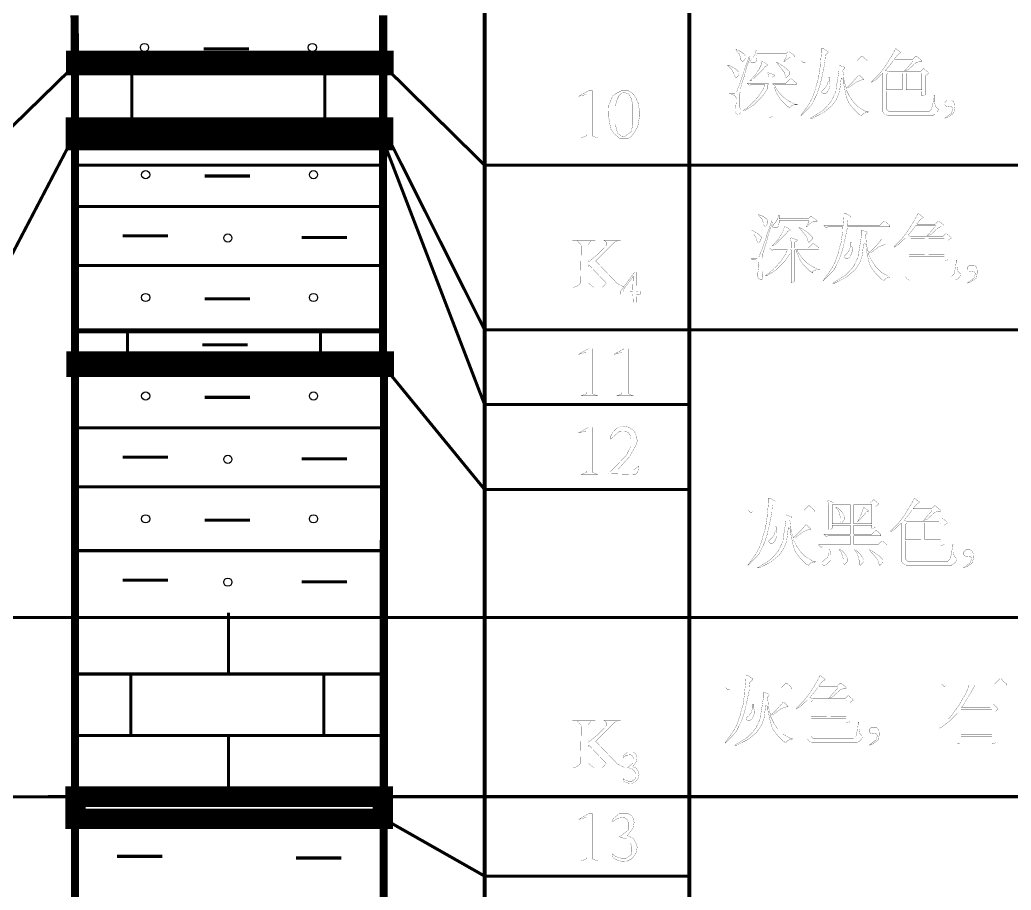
# Model space of a CAD drawing. Extents: x 94 to 452, y -72 to 1042.
# Drawn here: x 188.53 to 236.94, y 184.05 to 226.56 of the extents above; entities that cross this region are included whole.
import ezdxf

# ---------------------------------------------------------------- set-up
doc = ezdxf.new("R2010")
doc.units = 0
doc.header["$MEASUREMENT"] = 0
doc.layers.get('0').update_dxf_attribs({"color": 6})
doc.layers.add('TREE_LAYER', color=7, linetype='Continuous')

# ---------------------------------------------------------------- blocks, each defined once
blk = doc.blocks.new('SUB_BLK_141')
at = {"color": 0}
blk.add_circle((0, 0), 0.5, dxfattribs=at)

msp = doc.modelspace()

# ---------------------------------------------------------------- linework, layer by layer
at = {"layer": 'TREE_LAYER'}
for points, const_width, elevation in [([(211.22612, 228.587353), (211.22612, 219.464371)], 0.2, 9.122982), ([(221.22612, 228.587353), (221.22612, 219.464371)], 0.2, 9.122982), ([(191.206259, 226.78286), (191.22612, 224.561978)], 0.4, 2.22097), ([(206.269294, 226.782882), (206.270092, 224.561978)], 0.4, 2.220904), ([(197.502989, 225.14914), (199.718949, 225.14914)], 0.15, 2.215959), ([(223.491118, 225.117325), (223.491118, 225.117325), (223.559745, 225.007521), (223.669549, 224.883992), (223.738176, 224.67811), (223.738176, 224.609482), (223.820529, 224.527129), (223.84798, 224.527129), (223.957784, 224.67811), (223.957784, 224.787914), (223.957784, 224.801639), (223.875431, 224.911443), (223.669549, 225.048698), (223.614647, 225.062423), (223.491118, 225.117325), (223.491118, 225.117325)], 0.01, 65), ([(224.506804, 225.076149), (224.479353, 225.076149), (224.438176, 224.883992), (224.328372, 224.719286), (224.24602, 224.636933), (224.177392, 224.499678), (224.191118, 224.485953), (224.24602, 224.458502), (224.397, 224.458502), (224.479353, 224.527129), (224.506804, 224.705561), (224.506804, 224.733012), (224.506804, 224.815365), (224.520529, 224.82909), (225.934255, 224.82909), (225.975431, 224.787914), (225.824451, 224.499678), (225.865627, 224.499678), (225.94798, 224.609482), (226.153863, 224.746737), (226.373471, 224.746737), (226.373471, 224.787914), (226.291118, 224.870267), (226.085235, 225.007521), (226.044059, 225.007521), (225.934255, 224.897718), (224.520529, 224.897718), (224.506804, 224.897718), (224.506804, 225.076149), (224.506804, 225.076149)], 0.01, 65), ([(227.759745, 225.158502), (227.677392, 225.158502), (227.677392, 225.021247), (227.636216, 224.568306), (226.689157, 224.568306), (226.798961, 224.458502), (226.840137, 224.458502), (226.881314, 224.499678), (227.62249, 224.499678), (227.62249, 224.485953), (227.608765, 224.348698), (227.608765, 224.266345), (227.540137, 223.799678), (227.540137, 223.758502), (227.389157, 223.250659), (227.389157, 223.209482), (227.238176, 222.770267), (227.059745, 222.440855), (226.908765, 222.221247), (226.689157, 221.933012), (226.661706, 221.864384), (227.073471, 222.276149), (227.210725, 222.440855), (227.457784, 222.948698), (227.608765, 223.387914), (227.649941, 223.58007), (227.718569, 223.85458), (227.718569, 223.882031), (227.828372, 224.4036), (227.842098, 224.499678), (229.914647, 224.499678), (229.914647, 224.568306), (229.667588, 224.787914), (229.626412, 224.787914), (229.406804, 224.568306), (227.842098, 224.568306), (227.842098, 224.595757), (227.869549, 224.82909), (228.006804, 224.966345), (228.006804, 225.007521), (227.759745, 225.158502), (227.759745, 225.158502)], 0.01, 65), ([(231.300922, 225.158502), (231.287196, 225.144776), (231.273471, 225.117325), (231.108765, 224.815365), (230.779353, 224.28007), (230.491118, 223.909482), (230.120529, 223.538894), (230.120529, 223.511443), (230.340137, 223.648698), (230.532294, 223.840855), (230.655823, 223.936933), (230.669549, 223.936933), (230.669549, 223.936933), (230.669549, 222.083992), (230.669549, 222.070267), (230.751902, 221.960463), (230.889157, 221.891835), (233.126412, 221.891835), (233.126412, 221.905561), (233.22249, 221.960463), (233.318569, 222.056541), (233.373471, 222.15262), (233.373471, 222.221247), (233.34602, 222.221247), (233.236216, 222.331051), (233.195039, 222.550659), (233.195039, 222.88007), (233.153863, 222.88007), (233.153863, 222.770267), (233.126412, 222.57811), (233.126412, 222.550659), (233.044059, 222.193796), (232.934255, 222.083992), (230.957784, 222.083992), (230.84798, 222.193796), (230.84798, 223.058502), (230.861706, 223.072227), (232.563667, 223.072227), (232.577392, 223.058502), (232.577392, 222.85262), (232.618569, 222.85262), (232.714647, 222.88007), (232.755823, 222.921247), (232.755823, 223.840855), (232.893078, 223.936933), (232.906804, 223.950659), (232.906804, 223.97811), (232.687196, 224.170267), (232.64602, 224.170267), (232.495039, 224.019286), (230.957784, 224.019286), (230.806804, 224.087914), (230.793078, 224.087914), (231.040137, 224.376149), (231.177392, 224.568306), (232.124451, 224.568306), (232.138176, 224.527129), (231.726412, 224.060463), (231.918569, 224.12909), (232.275431, 224.458502), (232.453863, 224.527129), (232.577392, 224.527129), (232.577392, 224.568306), (232.316608, 224.787914), (232.275431, 224.787914), (232.138176, 224.636933), (231.24602, 224.636933), (231.232294, 224.650659), (231.397, 224.856541), (231.54798, 224.966345), (231.300922, 225.158502), (231.300922, 225.158502)], 0.01, 65), ([(191.289323, 224.349654), (206.289323, 224.349654), (206.289323, 224.349654), (206.289323, 224.561978), (206.289323, 224.561978), (191.289323, 224.561978), (191.289323, 224.561978), (191.289323, 224.349654)], 1, 3.184865), ([(191.289323, 224.349654), (206.289323, 224.349654), (206.289323, 224.349654), (206.289323, 224.561978), (206.289323, 224.561978), (191.289323, 224.561978), (191.289323, 224.561978), (191.289323, 224.349654)], 1, 3.184865), ([(191.22612, 224.561978), (191.22612, 224.349654)], 0.4, 0.212324), ([(191.22612, 224.561978), (206.270092, 224.561978)], 0.15, 15.043972), ([(206.270092, 224.561978), (206.270169, 224.349654)], 0.4, 0.212324), ([(224.149941, 224.787914), (223.957784, 224.25262), (223.957784, 224.238894), (223.889157, 224.060463), (223.889157, 224.033012), (223.710725, 223.511443), (223.710725, 223.497718), (223.532294, 223.058502), (223.518569, 223.031051), (223.449941, 222.962423), (223.161706, 222.962423), (223.161706, 222.921247), (223.27151, 222.921247), (223.408765, 222.88007), (223.491118, 222.797718), (223.518569, 222.701639), (223.518569, 222.550659), (223.491118, 222.358502), (223.491118, 222.331051), (223.449941, 222.234972), (223.449941, 222.083992), (223.491118, 222.001639), (223.587196, 221.933012), (223.669549, 221.933012), (223.710725, 222.02909), (223.710725, 222.193796), (223.669549, 222.331051), (223.669549, 222.962423), (223.710725, 223.031051), (223.710725, 223.140855), (223.710725, 223.182031), (223.806804, 223.511443), (223.820529, 223.55262), (223.889157, 223.758502), (223.944059, 223.964384), (224.026412, 224.28007), (224.040137, 224.321247), (224.177392, 224.664384), (224.177392, 224.67811), (224.149941, 224.787914), (224.149941, 224.787914)], 0.01, 65), ([(186.22612, 219.464371), (191.22612, 224.349654)], 0.15, 6.990421), ([(191.22612, 224.349654), (191.22612, 221.299355)], 0.4, 3.050299), ([(191.22612, 224.349654), (193.998451, 224.349654)], 0.15, 2.772331), ([(193.998451, 224.349654), (203.421003, 224.349654)], 0.15, 9.422552), ([(193.998451, 221.410879), (193.998451, 224.349654)], 0.15, 2.938775), ([(203.421003, 224.349654), (206.270169, 224.349654)], 0.15, 2.849166), ([(203.421003, 221.410879), (203.421003, 224.349654)], 0.15, 2.938775), ([(206.270169, 224.349654), (206.269197, 221.299345)], 0.4, 3.050309), ([(206.270169, 224.349654), (211.22612, 219.464371)], 0.15, 6.958983), ([(223.161706, 224.348698), (223.079353, 224.348698), (223.27151, 224.156541), (223.381314, 223.97811), (223.42249, 223.827129), (223.491118, 223.731051), (223.518569, 223.731051), (223.600922, 223.827129), (223.628372, 223.936933), (223.628372, 224.019286), (223.477392, 224.170267), (223.161706, 224.348698), (223.161706, 224.348698)], 0.01, 65), ([(224.767588, 224.527129), (224.767588, 224.513404), (224.726412, 224.348698), (224.616608, 224.12909), (224.54798, 224.046737), (224.479353, 223.909482), (224.177392, 223.58007), (224.287196, 223.621247), (224.849941, 224.170267), (224.918569, 224.28007), (224.932294, 224.28007), (225.055823, 224.348698), (224.918569, 224.458502), (224.767588, 224.527129), (224.767588, 224.527129)], 0.01, 65), ([(225.467588, 224.499678), (225.467588, 224.499678), (225.481314, 224.472227), (225.687196, 224.225169), (225.783274, 224.101639), (225.865627, 223.97811), (225.934255, 223.758502), (225.975431, 223.758502), (226.126412, 223.909482), (226.126412, 224.019286), (225.920529, 224.211443), (225.797, 224.307521), (225.618569, 224.417325), (225.467588, 224.499678), (225.467588, 224.499678)], 0.01, 65), ([(228.528372, 224.348698), (228.528372, 224.348698), (228.528372, 224.074188), (228.391118, 223.223208), (228.377392, 223.058502), (228.157784, 222.591835), (227.938176, 222.331051), (227.74602, 222.138894), (227.128372, 221.75458), (227.224451, 221.75458), (227.787196, 222.042816), (228.198961, 222.385953), (228.418569, 222.701639), (228.555823, 223.058502), (228.597, 223.374188), (228.638176, 223.717325), (228.74798, 223.648698), (228.74798, 223.456541), (228.789157, 223.27811), (228.885235, 222.811443), (228.981314, 222.550659), (229.008765, 222.509482), (229.214647, 222.234972), (229.516608, 221.933012), (229.612686, 221.891835), (229.626412, 221.891835), (229.736216, 222.001639), (229.955823, 222.042816), (229.955823, 222.083992), (229.84602, 222.083992), (229.475431, 222.3036), (229.214647, 222.564384), (229.036216, 222.838894), (228.885235, 223.140855), (228.885235, 223.209482), (228.898961, 223.223208), (229.008765, 223.250659), (229.393078, 223.538894), (229.695039, 223.648698), (229.736216, 223.648698), (229.516608, 223.868306), (229.475431, 223.868306), (229.475431, 223.840855), (229.187196, 223.511443), (229.02249, 223.346737), (228.898961, 223.250659), (228.844059, 223.333012), (228.775431, 223.607521), (228.74798, 223.923208), (228.706804, 224.087914), (228.706804, 224.087914), (228.816608, 224.197718), (228.816608, 224.238894), (228.528372, 224.348698), (228.528372, 224.348698)], 0.01, 65), ([(225.069549, 223.97811), (225.055823, 223.97811), (225.055823, 223.964384), (225.097, 223.772227), (225.097, 223.470267), (225.097, 223.470267), (224.040137, 223.470267), (224.149941, 223.360463), (224.177392, 223.360463), (224.218569, 223.401639), (224.904843, 223.401639), (224.918569, 223.387914), (224.808765, 223.140855), (224.589157, 222.811443), (224.273471, 222.468306), (224.026412, 222.248698), (223.930333, 222.193796), (223.84798, 222.111443), (223.930333, 222.111443), (223.930333, 222.125169), (224.355823, 222.399678), (224.781314, 222.825169), (225.055823, 223.209482), (225.055823, 223.387914), (225.069549, 223.401639), (225.097, 223.387914), (225.097, 221.782031), (225.179353, 221.795757), (225.234255, 221.823208), (225.275431, 221.864384), (225.275431, 223.387914), (225.289157, 223.401639), (225.344059, 223.401639), (225.357784, 223.387914), (225.357784, 223.27811), (225.536216, 222.88007), (225.673471, 222.674188), (226.016608, 222.331051), (226.153863, 222.262423), (226.153863, 222.331051), (226.181314, 222.344776), (226.332294, 222.413404), (226.483274, 222.413404), (226.483274, 222.440855), (226.373471, 222.440855), (226.085235, 222.591835), (225.865627, 222.742816), (225.604843, 223.0036), (225.426412, 223.27811), (225.385235, 223.387914), (225.398961, 223.401639), (226.455823, 223.401639), (226.455823, 223.470267), (226.195039, 223.689874), (226.153863, 223.689874), (225.934255, 223.470267), (225.289157, 223.470267), (225.275431, 223.470267), (225.275431, 223.758502), (225.385235, 223.827129), (225.385235, 223.840855), (225.385235, 223.868306), (225.069549, 223.97811), (225.069549, 223.97811)], 0.01, 65), ([(228.04798, 223.758502), (228.006804, 223.758502), (228.006804, 223.58007), (227.938176, 223.360463), (227.828372, 223.209482), (227.677392, 223.072227), (227.677392, 223.031051), (227.759745, 222.962423), (227.869549, 222.962423), (227.965627, 223.031051), (228.04798, 223.209482), (228.089157, 223.319286), (228.089157, 223.442816), (228.04798, 223.58007), (228.04798, 223.758502), (228.04798, 223.758502)], 0.01, 65), ([(230.916608, 223.936933), (230.930333, 223.950659), (231.616608, 223.950659), (231.616608, 223.936933), (231.616608, 223.140855), (231.616608, 223.140855), (230.861706, 223.140855), (230.84798, 223.140855), (230.84798, 223.868306), (230.916608, 223.936933), (230.916608, 223.936933)], 0.01, 65), ([(231.808765, 223.936933), (231.808765, 223.950659), (232.563667, 223.950659), (232.577392, 223.936933), (232.577392, 223.140855), (232.563667, 223.140855), (231.808765, 223.140855), (231.808765, 223.140855), (231.808765, 223.936933), (231.808765, 223.936933)], 0.01, 65), ([(216.49583, 223.098774), (216.303673, 223.098774), (215.809556, 222.824264), (215.837007, 222.824264), (216.193869, 222.920343), (216.193869, 222.673284), (216.193869, 220.985049), (216.180144, 220.88897), (215.946811, 220.792892), (216.742889, 220.792892), (216.537007, 220.875245), (216.49583, 220.88897), (216.49583, 220.971323), (216.49583, 223.098774), (216.49583, 223.098774)], 0.01, 89), ([(218.238967, 223.098774), (217.909556, 223.098774), (217.635046, 222.961519), (217.484065, 222.851715), (217.387987, 222.632107), (217.291909, 222.385049), (217.278183, 222.055637), (217.278183, 221.836029), (217.387987, 221.232107), (217.566418, 220.985049), (217.827203, 220.765441), (218.238967, 220.765441), (218.238967, 220.765441), (218.376222, 220.861519), (218.527203, 221.039951), (218.705634, 221.341911), (218.746811, 221.602696), (218.787987, 221.822304), (218.787987, 221.932107), (218.787987, 222.124264), (218.71936, 222.508578), (218.59583, 222.783088), (218.458575, 222.961519), (218.238967, 223.098774), (218.238967, 223.098774)], 0.01, 89), ([(218.01936, 223.016421), (218.046811, 223.016421), (218.266418, 222.934068), (218.376222, 222.741911), (218.458575, 222.453676), (218.458575, 221.410539), (218.376222, 221.094853), (218.046811, 220.847794), (217.909556, 220.875245), (217.717399, 221.026225), (217.607595, 221.451715), (217.607595, 222.343872), (217.689948, 222.659558), (217.799752, 222.879166), (217.950732, 223.002696), (218.01936, 223.016421), (218.01936, 223.016421)], 0.01, 89), ([(234.018569, 222.633012), (233.798961, 222.633012), (233.689157, 222.523208), (233.689157, 222.413404), (233.798961, 222.3036), (234.018569, 222.331051), (234.100922, 222.221247), (234.018569, 222.001639), (233.689157, 221.75458), (233.881314, 221.823208), (234.128372, 222.001639), (234.183274, 222.262423), (234.169549, 222.440855), (234.114647, 222.57811), (234.018569, 222.633012), (234.018569, 222.633012)], 0.01, 65), ([(191.277407, 220.68147), (206.277407, 220.68147), (206.277407, 220.68147), (206.277407, 221.299355), (206.277407, 221.299355), (191.277407, 221.299355), (191.277407, 221.299355), (191.277407, 220.68147)], 1, 9.268274), ([(191.22612, 221.299355), (191.22612, 220.992786)], 0.4, 0.306569), ([(191.22612, 221.299355), (206.269197, 221.299345)], 0.15, 15.043077), ([(206.269197, 221.299345), (206.269, 220.681443)], 0.4, 0.617902), ([(206.269197, 221.299345), (211.22612, 211.425005)], 0.15, 11.048695), ([(186.22612, 211.425005), (191.22612, 220.992786)], 0.15, 10.795482), ([(191.22612, 220.992786), (191.22612, 220.68147)], 0.4, 0.311316), ([(191.22612, 220.68147), (191.22612, 219.464371)], 0.4, 1.217099), ([(191.22612, 220.992786), (191.276968, 221.090086)], 0.15, 0.109785), ([(191.22612, 220.68147), (206.269, 220.681443)], 0.15, 15.04288), ([(206.269, 220.681443), (206.268612, 219.464357)], 0.4, 1.217086), ([(206.269, 220.681443), (211.22612, 207.769123)], 0.15, 13.831163), ([(191.22612, 219.464371), (191.22612, 217.444421)], 0.4, 2.01995), ([(191.22612, 219.464371), (206.268612, 219.464357)], 0.15, 15.042492), ([(206.268612, 219.464357), (206.267968, 217.444421)], 0.4, 2.019937), ([(211.22612, 219.464371), (211.22612, 211.425005)], 0.2, 8.039366), ([(211.22612, 219.464371), (221.22612, 219.464371)], 0.15, 10), ([(221.22612, 219.464371), (221.22612, 211.425005)], 0.2, 8.039366), ([(221.22612, 219.464371), (399.22612, 219.464371)], 0.15, 178), ([(197.559795, 218.935811), (199.775755, 218.935811)], 0.15, 2.215959), ([(191.22612, 217.444421), (191.22612, 214.56953)], 0.4, 2.87489), ([(191.22612, 217.444421), (206.267968, 217.444421)], 0.15, 15.041848), ([(206.267968, 217.444421), (206.267052, 214.569529)], 0.4, 2.874892), ([(224.58917, 217.064943), (224.58917, 217.064943), (224.657797, 216.955139), (224.767601, 216.83161), (224.836229, 216.625728), (224.836229, 216.5571), (224.918581, 216.474747), (224.946032, 216.474747), (225.055836, 216.625728), (225.055836, 216.735532), (225.055836, 216.749257), (224.973483, 216.859061), (224.767601, 216.996316), (224.712699, 217.010041), (224.58917, 217.064943), (224.58917, 217.064943)], 0.01, 66), ([(225.604856, 217.023767), (225.577405, 217.023767), (225.536229, 216.83161), (225.426425, 216.666904), (225.344072, 216.584551), (225.275444, 216.447296), (225.28917, 216.433571), (225.344072, 216.40612), (225.495052, 216.40612), (225.577405, 216.474747), (225.604856, 216.653179), (225.604856, 216.68063), (225.604856, 216.762983), (225.618581, 216.776708), (227.032307, 216.776708), (227.073483, 216.735532), (226.922503, 216.447296), (226.963679, 216.447296), (227.046032, 216.5571), (227.251915, 216.694355), (227.471523, 216.694355), (227.471523, 216.735532), (227.38917, 216.817885), (227.183287, 216.955139), (227.142111, 216.955139), (227.032307, 216.845336), (225.618581, 216.845336), (225.604856, 216.845336), (225.604856, 217.023767), (225.604856, 217.023767)], 0.01, 66), ([(228.857797, 217.10612), (228.775444, 217.10612), (228.775444, 216.968865), (228.734268, 216.515924), (227.787209, 216.515924), (227.897013, 216.40612), (227.938189, 216.40612), (227.979366, 216.447296), (228.720542, 216.447296), (228.720542, 216.433571), (228.706817, 216.296316), (228.706817, 216.213963), (228.638189, 215.747296), (228.638189, 215.70612), (228.487209, 215.198277), (228.487209, 215.1571), (228.336229, 214.717885), (228.157797, 214.388473), (228.006817, 214.168865), (227.787209, 213.88063), (227.759758, 213.812002), (228.171523, 214.223767), (228.308778, 214.388473), (228.555836, 214.896316), (228.706817, 215.335532), (228.747993, 215.527688), (228.816621, 215.802198), (228.816621, 215.829649), (228.926425, 216.351218), (228.94015, 216.447296), (231.012699, 216.447296), (231.012699, 216.515924), (230.76564, 216.735532), (230.724464, 216.735532), (230.504856, 216.515924), (228.94015, 216.515924), (228.94015, 216.543375), (228.967601, 216.776708), (229.104856, 216.913963), (229.104856, 216.955139), (228.857797, 217.10612), (228.857797, 217.10612)], 0.01, 66), ([(232.398974, 217.10612), (232.385248, 217.092394), (232.371523, 217.064943), (232.206817, 216.762983), (231.877405, 216.227688), (231.58917, 215.8571), (231.218581, 215.486512), (231.218581, 215.459061), (231.438189, 215.596316), (231.630346, 215.788473), (231.753876, 215.884551), (231.767601, 215.884551), (231.767601, 215.884551), (231.767601, 214.03161), (231.767601, 214.017885), (231.849954, 213.908081), (231.987209, 213.839453), (234.224464, 213.839453), (234.224464, 213.853179), (234.320542, 213.908081), (234.416621, 214.004159), (234.471523, 214.100237), (234.471523, 214.168865), (234.444072, 214.168865), (234.334268, 214.278669), (234.293091, 214.498277), (234.293091, 214.827688), (234.251915, 214.827688), (234.251915, 214.717885), (234.224464, 214.525728), (234.224464, 214.498277), (234.142111, 214.141414), (234.032307, 214.03161), (232.055836, 214.03161), (231.946032, 214.141414), (231.946032, 215.00612), (231.959758, 215.019845), (233.661719, 215.019845), (233.675444, 215.00612), (233.675444, 214.800237), (233.716621, 214.800237), (233.812699, 214.827688), (233.853876, 214.868865), (233.853876, 215.788473), (233.99113, 215.884551), (234.004856, 215.898277), (234.004856, 215.925728), (233.785248, 216.117885), (233.744072, 216.117885), (233.593091, 215.966904), (232.055836, 215.966904), (231.904856, 216.035532), (231.89113, 216.035532), (232.138189, 216.323767), (232.275444, 216.515924), (233.222503, 216.515924), (233.236229, 216.474747), (232.824464, 216.008081), (233.016621, 216.076708), (233.373483, 216.40612), (233.551915, 216.474747), (233.675444, 216.474747), (233.675444, 216.515924), (233.41466, 216.735532), (233.373483, 216.735532), (233.236229, 216.584551), (232.344072, 216.584551), (232.330346, 216.598277), (232.495052, 216.804159), (232.646032, 216.913963), (232.398974, 217.10612), (232.398974, 217.10612)], 0.01, 66), ([(225.247993, 216.735532), (225.055836, 216.200237), (225.055836, 216.186512), (224.987209, 216.008081), (224.987209, 215.98063), (224.808778, 215.459061), (224.808778, 215.445336), (224.630346, 215.00612), (224.616621, 214.978669), (224.547993, 214.910041), (224.259758, 214.910041), (224.259758, 214.868865), (224.369562, 214.868865), (224.506817, 214.827688), (224.58917, 214.745336), (224.616621, 214.649257), (224.616621, 214.498277), (224.58917, 214.30612), (224.58917, 214.278669), (224.547993, 214.18259), (224.547993, 214.03161), (224.58917, 213.949257), (224.685248, 213.88063), (224.767601, 213.88063), (224.808778, 213.976708), (224.808778, 214.141414), (224.767601, 214.278669), (224.767601, 214.910041), (224.808778, 214.978669), (224.808778, 215.088473), (224.808778, 215.129649), (224.904856, 215.459061), (224.918581, 215.500237), (224.987209, 215.70612), (225.042111, 215.912002), (225.124464, 216.227688), (225.138189, 216.268865), (225.275444, 216.612002), (225.275444, 216.625728), (225.247993, 216.735532), (225.247993, 216.735532)], 0.01, 66), ([(225.86564, 216.474747), (225.86564, 216.461022), (225.824464, 216.296316), (225.71466, 216.076708), (225.646032, 215.994355), (225.577405, 215.8571), (225.275444, 215.527688), (225.385248, 215.568865), (225.947993, 216.117885), (226.016621, 216.227688), (226.030346, 216.227688), (226.153876, 216.296316), (226.016621, 216.40612), (225.86564, 216.474747), (225.86564, 216.474747)], 0.01, 66), ([(226.56564, 216.447296), (226.56564, 216.447296), (226.579366, 216.419845), (226.785248, 216.172786), (226.881327, 216.049257), (226.963679, 215.925728), (227.032307, 215.70612), (227.073483, 215.70612), (227.224464, 215.8571), (227.224464, 215.966904), (227.018581, 216.159061), (226.895052, 216.255139), (226.716621, 216.364943), (226.56564, 216.447296), (226.56564, 216.447296)], 0.01, 66), ([(193.549795, 216.011027), (195.765754, 216.011027)], 0.15, 2.215959), ([(202.299195, 215.928873), (204.515155, 215.928873)], 0.15, 2.215959), ([(224.259758, 216.296316), (224.177405, 216.296316), (224.369562, 216.104159), (224.479366, 215.925728), (224.520542, 215.774747), (224.58917, 215.678669), (224.616621, 215.678669), (224.698974, 215.774747), (224.726425, 215.884551), (224.726425, 215.966904), (224.575444, 216.117885), (224.259758, 216.296316), (224.259758, 216.296316)], 0.01, 66), ([(226.167601, 215.925728), (226.153876, 215.925728), (226.153876, 215.912002), (226.195052, 215.719845), (226.195052, 215.417885), (226.195052, 215.417885), (225.138189, 215.417885), (225.247993, 215.308081), (225.275444, 215.308081), (225.316621, 215.349257), (226.002895, 215.349257), (226.016621, 215.335532), (225.906817, 215.088473), (225.687209, 214.759061), (225.371523, 214.415924), (225.124464, 214.196316), (225.028385, 214.141414), (224.946032, 214.059061), (225.028385, 214.059061), (225.028385, 214.072786), (225.453876, 214.347296), (225.879366, 214.772786), (226.153876, 215.1571), (226.153876, 215.335532), (226.167601, 215.349257), (226.195052, 215.335532), (226.195052, 213.729649), (226.277405, 213.743375), (226.332307, 213.770826), (226.373483, 213.812002), (226.373483, 215.335532), (226.387209, 215.349257), (226.442111, 215.349257), (226.455836, 215.335532), (226.455836, 215.225728), (226.634268, 214.827688), (226.771523, 214.621806), (227.11466, 214.278669), (227.251915, 214.210041), (227.251915, 214.278669), (227.279366, 214.292394), (227.430346, 214.361022), (227.581327, 214.361022), (227.581327, 214.388473), (227.471523, 214.388473), (227.183287, 214.539453), (226.963679, 214.690434), (226.702895, 214.951218), (226.524464, 215.225728), (226.483287, 215.335532), (226.497013, 215.349257), (227.553876, 215.349257), (227.553876, 215.417885), (227.293091, 215.637492), (227.251915, 215.637492), (227.032307, 215.417885), (226.387209, 215.417885), (226.373483, 215.417885), (226.373483, 215.70612), (226.483287, 215.774747), (226.483287, 215.788473), (226.483287, 215.815924), (226.167601, 215.925728), (226.167601, 215.925728)], 0.01, 66), ([(229.626425, 216.296316), (229.626425, 216.296316), (229.626425, 216.021806), (229.48917, 215.170826), (229.475444, 215.00612), (229.255836, 214.539453), (229.036229, 214.278669), (228.844072, 214.086512), (228.226425, 213.702198), (228.322503, 213.702198), (228.885248, 213.990434), (229.297013, 214.333571), (229.516621, 214.649257), (229.653876, 215.00612), (229.695052, 215.321806), (229.736229, 215.664943), (229.846032, 215.596316), (229.846032, 215.404159), (229.887209, 215.225728), (229.983287, 214.759061), (230.079366, 214.498277), (230.106817, 214.4571), (230.312699, 214.18259), (230.61466, 213.88063), (230.710738, 213.839453), (230.724464, 213.839453), (230.834268, 213.949257), (231.053876, 213.990434), (231.053876, 214.03161), (230.944072, 214.03161), (230.573483, 214.251218), (230.312699, 214.512002), (230.134268, 214.786512), (229.983287, 215.088473), (229.983287, 215.1571), (229.997013, 215.170826), (230.106817, 215.198277), (230.49113, 215.486512), (230.793091, 215.596316), (230.834268, 215.596316), (230.61466, 215.815924), (230.573483, 215.815924), (230.573483, 215.788473), (230.285248, 215.459061), (230.120542, 215.294355), (229.997013, 215.198277), (229.942111, 215.28063), (229.873483, 215.555139), (229.846032, 215.870826), (229.804856, 216.035532), (229.804856, 216.035532), (229.91466, 216.145336), (229.91466, 216.186512), (229.626425, 216.296316), (229.626425, 216.296316)], 0.01, 66), ([(232.01466, 215.884551), (232.028385, 215.898277), (232.71466, 215.898277), (232.71466, 215.884551), (232.71466, 215.088473), (232.71466, 215.088473), (231.959758, 215.088473), (231.946032, 215.088473), (231.946032, 215.815924), (232.01466, 215.884551), (232.01466, 215.884551)], 0.01, 66), ([(232.906817, 215.884551), (232.906817, 215.898277), (233.661719, 215.898277), (233.675444, 215.884551), (233.675444, 215.088473), (233.661719, 215.088473), (232.906817, 215.088473), (232.906817, 215.088473), (232.906817, 215.884551), (232.906817, 215.884551)], 0.01, 66), ([(216.633085, 215.80216), (215.535046, 215.80216), (215.535046, 215.774709), (215.754654, 215.774709), (215.946811, 215.555101), (215.905634, 213.688434), (215.727203, 213.537454), (215.535046, 213.496278), (216.564458, 213.496278), (216.49583, 213.537454), (216.276222, 213.729611), (216.276222, 214.498238), (216.303673, 214.580591), (216.317399, 214.594317), (217.168379, 213.70216), (216.976222, 213.496278), (218.060536, 213.496278), (217.676222, 213.70216), (217.62132, 213.770787), (216.646811, 214.786474), (217.525242, 215.664905), (217.703673, 215.774709), (217.840928, 215.774709), (217.840928, 215.80216), (217.04485, 215.80216), (217.182105, 215.692356), (217.182105, 215.555101), (216.756614, 215.115885), (216.317399, 214.745297), (216.276222, 214.813925), (216.276222, 215.582552), (216.427203, 215.774709), (216.633085, 215.774709), (216.633085, 215.80216), (216.633085, 215.80216)], 0.01, 88), ([(229.146032, 215.70612), (229.104856, 215.70612), (229.104856, 215.527688), (229.036229, 215.308081), (228.926425, 215.1571), (228.775444, 215.019845), (228.775444, 214.978669), (228.857797, 214.910041), (228.967601, 214.910041), (229.063679, 214.978669), (229.146032, 215.1571), (229.187209, 215.266904), (229.187209, 215.390434), (229.146032, 215.527688), (229.146032, 215.70612), (229.146032, 215.70612)], 0.01, 66), ([(191.22612, 214.56953), (191.22612, 211.425005)], 0.4, 3.144525), ([(191.22612, 214.56953), (206.267052, 214.569529)], 0.15, 15.040932), ([(206.267052, 214.569529), (206.26605, 211.424993)], 0.4, 3.144537), ([(235.116621, 214.58063), (234.897013, 214.58063), (234.787209, 214.470826), (234.787209, 214.361022), (234.897013, 214.251218), (235.116621, 214.278669), (235.198974, 214.168865), (235.116621, 213.949257), (234.787209, 213.702198), (234.979366, 213.770826), (235.226425, 213.949257), (235.281327, 214.210041), (235.267601, 214.388473), (235.212699, 214.525728), (235.116621, 214.58063), (235.116621, 214.58063)], 0.01, 66), ([(218.643869, 214.244317), (218.554654, 214.244317), (217.858771, 213.29863), (217.858771, 213.155885), (218.465438, 213.155885), (218.483281, 212.763336), (218.643869, 212.763336), (218.634948, 213.164807), (218.857987, 213.155885), (218.857987, 213.29863), (218.634948, 213.307552), (218.643869, 214.244317), (218.643869, 214.244317)], 0.01, 88), ([(218.429752, 213.958827), (218.483281, 214.039121), (218.456516, 213.307552), (218.001516, 213.29863), (217.983673, 213.316474), (218.001516, 213.387846), (218.429752, 213.958827), (218.429752, 213.958827)], 0.01, 88), ([(197.559795, 212.935811), (199.775755, 212.935811)], 0.15, 2.215959), ([(191.22612, 211.425005), (191.22612, 211.323016)], 0.4, 0.101989), ([(191.22612, 211.323016), (191.22612, 209.869671)], 0.4, 1.453345), ([(206.266018, 211.323016), (206.265555, 209.869671)], 0.4, 1.453345), ([(206.26605, 211.424993), (206.266018, 211.323016)], 0.4, 0.101977), ([(211.22612, 211.425005), (211.22612, 207.769123)], 0.2, 3.655883), ([(221.22612, 211.425005), (221.22612, 207.769123)], 0.2, 3.655883), ([(191.22612, 211.425005), (206.26605, 211.424993)], 0.15, 15.03993), ([(191.22612, 211.323016), (193.793348, 211.323016)], 0.15, 2.567227), ([(193.793348, 211.323016), (203.2159, 211.323016)], 0.15, 9.422552), ([(193.793348, 209.869671), (193.793348, 211.323016)], 0.15, 1.453345), ([(203.2159, 211.323016), (206.266018, 211.323016)], 0.15, 3.050118), ([(203.2159, 209.869671), (203.2159, 211.323016)], 0.15, 1.453345), ([(211.22612, 211.425005), (221.22612, 211.425005)], 0.15, 10), ([(221.22612, 211.425005), (399.22612, 211.425005)], 0.15, 178), ([(197.4472, 210.683903), (199.663159, 210.683903)], 0.15, 2.215959), ([(191.303462, 209.610833), (206.303462, 209.610833), (206.303462, 209.610833), (206.303462, 209.869671), (206.303462, 209.869671), (191.303462, 209.869671), (191.303462, 209.869671), (191.303462, 209.610833)], 1, 3.88257), ([(191.303462, 209.610833), (206.303462, 209.610833), (206.303462, 209.610833), (206.303462, 209.869671), (206.303462, 209.869671), (191.303462, 209.869671), (191.303462, 209.869671), (191.303462, 209.610833)], 1, 3.88257), ([(191.22612, 209.869671), (191.22612, 209.610833)], 0.4, 0.258838), ([(206.265555, 209.869671), (206.316892, 209.621829)], 0.4, 0.253103), ([(216.49583, 210.504579), (216.303673, 210.504579), (215.809556, 210.23007), (215.837007, 210.23007), (216.193869, 210.326148), (216.193869, 210.079089), (216.193869, 208.390854), (216.180144, 208.294775), (215.946811, 208.198697), (216.742889, 208.198697), (216.537007, 208.28105), (216.49583, 208.294775), (216.49583, 208.377128), (216.49583, 210.504579), (216.49583, 210.504579)], 0.01, 87), ([(218.238967, 210.504579), (218.046811, 210.504579), (217.552693, 210.23007), (217.580144, 210.23007), (217.937007, 210.326148), (217.937007, 210.079089), (217.937007, 208.390854), (217.923281, 208.294775), (217.689948, 208.198697), (218.486026, 208.198697), (218.280144, 208.28105), (218.238967, 208.294775), (218.238967, 208.377128), (218.238967, 210.504579), (218.238967, 210.504579)], 0.01, 87), ([(191.22612, 209.610833), (191.22612, 206.634699)], 0.4, 2.976134), ([(191.22612, 209.869671), (193.793348, 209.869671)], 0.15, 2.567227), ([(191.22612, 209.610833), (206.316892, 209.621829)], 0.15, 15.090776), ([(193.793348, 209.869671), (203.2159, 209.869671)], 0.15, 9.422552), ([(203.2159, 209.869671), (206.265555, 209.869671)], 0.15, 3.049655), ([(206.316892, 209.621829), (206.314697, 206.634695)], 0.4, 2.987135), ([(206.316892, 209.621829), (211.22612, 203.625799)], 0.15, 7.74938), ([(197.559795, 208.126089), (199.775755, 208.126089)], 0.15, 2.215959), ([(211.22612, 207.769123), (211.22612, 203.625799)], 0.2, 4.143324), ([(211.22612, 207.769123), (221.22612, 207.769123)], 0.15, 10), ([(221.22612, 207.769123), (221.22612, 203.625799)], 0.2, 4.143324), ([(191.22612, 206.634699), (191.22612, 203.759808)], 0.4, 2.87489), ([(191.22612, 206.634699), (206.314697, 206.634695)], 0.15, 15.088577), ([(206.314697, 206.634695), (206.312584, 203.759772)], 0.4, 2.874924), ([(218.280144, 206.66253), (217.978183, 206.717432), (217.689948, 206.621354), (217.497791, 206.442922), (217.387987, 206.23704), (217.387987, 206.08606), (217.799752, 206.456648), (218.129163, 206.470373), (218.307595, 206.346844), (218.376222, 206.08606), (218.376222, 205.742922), (218.142889, 205.289981), (217.278183, 204.397824), (218.59583, 204.356648), (218.705634, 204.466452), (218.746811, 204.768413), (218.499752, 204.576256), (217.799752, 204.576256), (217.717399, 204.576256), (218.307595, 205.235079), (218.59583, 205.742922), (218.637007, 205.866452), (218.678183, 205.989981), (218.678183, 206.017432), (218.650732, 206.127236), (218.609556, 206.305667), (218.59583, 206.360569), (218.499752, 206.51155), (218.486026, 206.525275), (218.280144, 206.66253), (218.280144, 206.66253)], 0.01, 86), ([(216.49583, 206.66253), (216.303673, 206.66253), (215.809556, 206.38802), (215.837007, 206.38802), (216.193869, 206.484099), (216.193869, 206.23704), (216.193869, 204.548805), (216.180144, 204.452726), (215.946811, 204.356648), (216.742889, 204.356648), (216.537007, 204.439001), (216.49583, 204.452726), (216.49583, 204.535079), (216.49583, 206.66253), (216.49583, 206.66253)], 0.01, 86), ([(193.549795, 205.201306), (195.765754, 205.201306)], 0.15, 2.215959), ([(202.299195, 205.119152), (204.515155, 205.119152)], 0.15, 2.215959), ([(191.22612, 203.759808), (191.22612, 200.634699)], 0.4, 3.12511), ([(191.22612, 203.759808), (206.312584, 203.759772)], 0.15, 15.086464), ([(206.312584, 203.759772), (206.310287, 200.634698)], 0.4, 3.125075), ([(211.22612, 203.625799), (211.22612, 197.373677)], 0.2, 6.252122), ([(211.22612, 203.625799), (221.22612, 203.625799)], 0.15, 10), ([(221.22612, 203.625799), (221.22612, 197.373677)], 0.2, 6.252122), ([(225.174788, 203.19746), (225.092436, 203.19746), (225.092436, 203.060205), (225.051259, 202.607264), (224.1042, 202.607264), (224.214004, 202.49746), (224.255181, 202.49746), (224.296357, 202.538636), (225.037534, 202.538636), (225.037534, 202.524911), (225.023808, 202.387656), (225.023808, 202.305303), (224.955181, 201.838636), (224.955181, 201.79746), (224.8042, 201.289617), (224.8042, 201.24844), (224.65322, 200.809225), (224.474788, 200.479813), (224.323808, 200.260205), (224.1042, 199.97197), (224.076749, 199.903342), (224.488514, 200.315107), (224.625769, 200.479813), (224.872828, 200.987656), (225.023808, 201.426872), (225.064985, 201.619029), (225.133612, 201.893538), (225.133612, 201.920989), (225.243416, 202.442558), (225.257141, 202.538636), (227.32969, 202.538636), (227.32969, 202.607264), (227.082632, 202.826872), (227.041455, 202.826872), (226.821847, 202.607264), (225.257141, 202.607264), (225.257141, 202.634715), (225.284592, 202.868048), (225.421847, 203.005303), (225.421847, 203.04648), (225.174788, 203.19746), (225.174788, 203.19746)], 0.01, 67), ([(227.974788, 203.115107), (227.974788, 203.115107), (227.974788, 203.101382), (228.015965, 202.881774), (228.015965, 201.660205), (228.098318, 201.660205), (228.15322, 201.687656), (228.194396, 201.728832), (228.194396, 201.866087), (228.194396, 201.879813), (229.072828, 201.879813), (229.072828, 201.866087), (229.072828, 201.440597), (229.072828, 201.440597), (227.796357, 201.440597), (227.906161, 201.330793), (227.933612, 201.330793), (227.974788, 201.358244), (229.072828, 201.358244), (229.072828, 201.358244), (229.072828, 200.932754), (229.072828, 200.919029), (227.535573, 200.919029), (227.645377, 200.809225), (227.686553, 200.809225), (227.714004, 200.850401), (230.870867, 200.850401), (230.870867, 200.919029), (230.651259, 201.111185), (230.610083, 201.111185), (230.431651, 200.919029), (229.264985, 200.919029), (229.251259, 200.932754), (229.251259, 201.358244), (229.264985, 201.358244), (230.568906, 201.358244), (230.568906, 201.440597), (230.363024, 201.619029), (230.321847, 201.619029), (230.12969, 201.440597), (229.264985, 201.440597), (229.251259, 201.440597), (229.251259, 201.866087), (229.264985, 201.879813), (230.12969, 201.879813), (230.12969, 201.866087), (230.12969, 201.728832), (230.170867, 201.728832), (230.266945, 201.756283), (230.321847, 201.79746), (230.321847, 202.785695), (230.459102, 202.895499), (230.459102, 202.895499), (230.459102, 202.936676), (230.25322, 203.115107), (230.212043, 203.115107), (230.061063, 202.977852), (228.263024, 202.977852), (227.974788, 203.115107), (227.974788, 203.115107)], 0.01, 67), ([(228.221847, 202.895499), (228.235573, 202.895499), (229.072828, 202.895499), (229.072828, 202.895499), (229.072828, 201.94844), (229.072828, 201.94844), (228.194396, 201.94844), (228.194396, 201.94844), (228.194396, 202.868048), (228.221847, 202.895499), (228.221847, 202.895499)], 0.01, 67), ([(229.251259, 202.895499), (229.264985, 202.895499), (230.12969, 202.895499), (230.12969, 202.895499), (230.12969, 201.94844), (230.12969, 201.94844), (229.264985, 201.94844), (229.251259, 201.94844), (229.251259, 202.895499), (229.251259, 202.895499)], 0.01, 67), ([(232.215965, 203.19746), (232.202239, 203.183734), (232.188514, 203.156283), (232.023808, 202.854323), (231.694396, 202.319029), (231.406161, 201.94844), (231.035573, 201.577852), (231.035573, 201.550401), (231.255181, 201.687656), (231.447337, 201.879813), (231.570867, 201.975891), (231.584592, 201.975891), (231.584592, 201.975891), (231.584592, 200.12295), (231.584592, 200.109225), (231.666945, 199.999421), (231.8042, 199.930793), (234.041455, 199.930793), (234.041455, 199.944519), (234.137534, 199.999421), (234.233612, 200.095499), (234.288514, 200.191578), (234.288514, 200.260205), (234.261063, 200.260205), (234.151259, 200.370009), (234.110083, 200.589617), (234.110083, 200.919029), (234.068906, 200.919029), (234.068906, 200.809225), (234.041455, 200.617068), (234.041455, 200.589617), (233.959102, 200.232754), (233.849298, 200.12295), (231.872828, 200.12295), (231.763024, 200.232754), (231.763024, 201.09746), (231.776749, 201.111185), (233.47871, 201.111185), (233.492436, 201.09746), (233.492436, 200.891578), (233.533612, 200.891578), (233.62969, 200.919029), (233.670867, 200.960205), (233.670867, 201.879813), (233.808122, 201.975891), (233.821847, 201.989617), (233.821847, 202.017068), (233.602239, 202.209225), (233.561063, 202.209225), (233.410083, 202.058244), (231.872828, 202.058244), (231.721847, 202.126872), (231.708122, 202.126872), (231.955181, 202.415107), (232.092436, 202.607264), (233.039494, 202.607264), (233.05322, 202.566087), (232.641455, 202.099421), (232.833612, 202.168048), (233.190475, 202.49746), (233.368906, 202.566087), (233.492436, 202.566087), (233.492436, 202.607264), (233.231651, 202.826872), (233.190475, 202.826872), (233.05322, 202.675891), (232.161063, 202.675891), (232.147337, 202.689617), (232.312043, 202.895499), (232.463024, 203.005303), (232.215965, 203.19746), (232.215965, 203.19746)], 0.01, 67), ([(225.943416, 202.387656), (225.943416, 202.387656), (225.943416, 202.113146), (225.806161, 201.262166), (225.792436, 201.09746), (225.572828, 200.630793), (225.35322, 200.370009), (225.161063, 200.177852), (224.543416, 199.793538), (224.639494, 199.793538), (225.202239, 200.081774), (225.614004, 200.424911), (225.833612, 200.740597), (225.970867, 201.09746), (226.012043, 201.413146), (226.05322, 201.756283), (226.163024, 201.687656), (226.163024, 201.495499), (226.2042, 201.317068), (226.300279, 200.850401), (226.396357, 200.589617), (226.423808, 200.54844), (226.62969, 200.273931), (226.931651, 199.97197), (227.02773, 199.930793), (227.041455, 199.930793), (227.151259, 200.040597), (227.370867, 200.081774), (227.370867, 200.12295), (227.261063, 200.12295), (226.890475, 200.342558), (226.62969, 200.603342), (226.451259, 200.877852), (226.300279, 201.179813), (226.300279, 201.24844), (226.314004, 201.262166), (226.423808, 201.289617), (226.808122, 201.577852), (227.110083, 201.687656), (227.151259, 201.687656), (226.931651, 201.907264), (226.890475, 201.907264), (226.890475, 201.879813), (226.602239, 201.550401), (226.437534, 201.385695), (226.314004, 201.289617), (226.259102, 201.37197), (226.190475, 201.64648), (226.163024, 201.962166), (226.121847, 202.126872), (226.121847, 202.126872), (226.231651, 202.236676), (226.231651, 202.277852), (225.943416, 202.387656), (225.943416, 202.387656)], 0.01, 67), ([(228.386553, 202.758244), (228.372828, 202.758244), (228.482632, 202.620989), (228.564985, 202.428832), (228.592436, 202.250401), (228.592436, 202.058244), (228.633612, 202.017068), (228.674788, 202.017068), (228.757141, 202.099421), (228.812043, 202.195499), (228.812043, 202.277852), (228.743416, 202.415107), (228.674788, 202.524911), (228.482632, 202.717068), (228.386553, 202.758244), (228.386553, 202.758244)], 0.01, 67), ([(229.731651, 202.758244), (229.731651, 202.744519), (229.621847, 202.428832), (229.443416, 202.058244), (229.621847, 202.236676), (229.882632, 202.538636), (229.992436, 202.566087), (229.731651, 202.758244), (229.731651, 202.758244)], 0.01, 67), ([(197.559795, 202.126089), (199.775755, 202.126089)], 0.15, 2.215959), ([(231.831651, 201.975891), (231.845377, 201.989617), (232.531651, 201.989617), (232.531651, 201.975891), (232.531651, 201.179813), (232.531651, 201.179813), (231.776749, 201.179813), (231.763024, 201.179813), (231.763024, 201.907264), (231.831651, 201.975891), (231.831651, 201.975891)], 0.01, 67), ([(232.723808, 201.975891), (232.723808, 201.989617), (233.47871, 201.989617), (233.492436, 201.975891), (233.492436, 201.179813), (233.47871, 201.179813), (232.723808, 201.179813), (232.723808, 201.179813), (232.723808, 201.975891), (232.723808, 201.975891)], 0.01, 67), ([(225.463024, 201.79746), (225.421847, 201.79746), (225.421847, 201.619029), (225.35322, 201.399421), (225.243416, 201.24844), (225.092436, 201.111185), (225.092436, 201.070009), (225.174788, 201.001382), (225.284592, 201.001382), (225.380671, 201.070009), (225.463024, 201.24844), (225.5042, 201.358244), (225.5042, 201.481774), (225.463024, 201.619029), (225.463024, 201.79746), (225.463024, 201.79746)], 0.01, 67), ([(191.22612, 200.634699), (191.22612, 197.501667)], 0.4, 3.133032), ([(191.22612, 200.634699), (206.310287, 200.634698)], 0.15, 15.084167), ([(206.310287, 200.634698), (206.307985, 197.501632)], 0.4, 3.133067), ([(228.084592, 200.67197), (228.043416, 200.67197), (228.043416, 200.520989), (227.974788, 200.301382), (227.823808, 200.191578), (227.714004, 200.081774), (227.714004, 199.97197), (227.755181, 199.930793), (227.837534, 199.930793), (227.933612, 199.97197), (228.057141, 200.095499), (228.125769, 200.191578), (228.125769, 200.39746), (228.084592, 200.67197), (228.084592, 200.67197)], 0.01, 67), ([(228.537534, 200.699421), (228.523808, 200.699421), (228.633612, 200.562166), (228.702239, 200.383734), (228.743416, 200.205303), (228.743416, 200.013146), (228.784592, 199.97197), (228.812043, 199.97197), (228.894396, 200.054323), (228.963024, 200.150401), (228.963024, 200.232754), (228.894396, 200.370009), (228.825769, 200.479813), (228.633612, 200.67197), (228.537534, 200.699421), (228.537534, 200.699421)], 0.01, 67), ([(229.306161, 200.67197), (229.292436, 200.67197), (229.402239, 200.534715), (229.470867, 200.342558), (229.512043, 200.164127), (229.512043, 199.97197), (229.55322, 199.930793), (229.580671, 199.930793), (229.663024, 200.013146), (229.731651, 200.109225), (229.731651, 200.191578), (229.663024, 200.328832), (229.594396, 200.438636), (229.402239, 200.630793), (229.306161, 200.67197), (229.306161, 200.67197)], 0.01, 67), ([(230.033612, 200.67197), (230.019886, 200.67197), (230.033612, 200.644519), (230.25322, 200.39746), (230.349298, 200.273931), (230.431651, 200.150401), (230.500279, 199.930793), (230.541455, 199.930793), (230.67871, 200.081774), (230.67871, 200.191578), (230.486553, 200.383734), (230.363024, 200.479813), (230.184592, 200.589617), (230.033612, 200.67197), (230.033612, 200.67197)], 0.01, 67), ([(234.933612, 200.67197), (234.714004, 200.67197), (234.6042, 200.562166), (234.6042, 200.452362), (234.714004, 200.342558), (234.933612, 200.370009), (235.015965, 200.260205), (234.933612, 200.040597), (234.6042, 199.793538), (234.796357, 199.862166), (235.043416, 200.040597), (235.098318, 200.301382), (235.084592, 200.479813), (235.02969, 200.617068), (234.933612, 200.67197), (234.933612, 200.67197)], 0.01, 67), ([(193.549795, 199.201306), (195.765754, 199.201306)], 0.15, 2.215959), ([(202.299195, 199.119152), (204.515155, 199.119152)], 0.15, 2.215959), ([(191.22612, 197.501667), (191.22612, 197.373677)], 0.4, 0.12799), ([(191.22612, 197.373677), (191.22612, 194.61122)], 0.4, 2.762457), ([(198.718734, 197.501667), (198.718734, 197.61122)], 0.15, 0.109553), ([(198.718734, 197.373677), (198.718734, 197.501667)], 0.15, 0.12799), ([(206.307891, 197.373677), (206.30586, 194.611156)], 0.4, 2.762522), ([(206.307985, 197.501632), (206.307891, 197.373677)], 0.4, 0.127955), ([(186.22612, 197.373677), (191.22612, 197.373677)], 0.15, 5), ([(191.22612, 197.373677), (198.718734, 197.373677)], 0.15, 7.492614), ([(198.718734, 194.61122), (198.718734, 197.373677)], 0.15, 2.762457), ([(198.718734, 197.373677), (206.307891, 197.373677)], 0.15, 7.589156), ([(206.307891, 197.373677), (211.22612, 197.373677)], 0.15, 4.91823), ([(211.22612, 197.373677), (211.22612, 188.620661)], 0.2, 8.753016), ([(211.22612, 197.373677), (221.22612, 197.373677)], 0.15, 10), ([(221.22612, 197.373677), (221.22612, 188.620418)], 0.2, 8.753259), ([(221.22612, 197.373677), (399.22612, 197.373677)], 0.15, 178), ([(191.22612, 194.61122), (191.22612, 191.61122)], 0.4, 3), ([(191.22612, 194.61122), (193.949482, 194.61122)], 0.15, 2.723362), ([(193.949482, 194.61122), (198.718734, 194.61122)], 0.15, 4.769252), ([(193.949482, 191.61122), (193.949482, 194.61122)], 0.15, 3), ([(198.718734, 194.61122), (203.372035, 194.61122)], 0.15, 4.653301), ([(203.372035, 194.61122), (206.30586, 194.611156)], 0.15, 2.933826), ([(203.372035, 191.61122), (203.372035, 194.61122)], 0.15, 3), ([(206.30586, 194.611156), (206.303655, 191.611157)], 0.4, 2.999999), ([(224.071391, 194.536976), (223.989039, 194.536976), (223.989039, 194.399721), (223.947862, 193.94678), (223.000803, 193.94678), (223.110607, 193.836976), (223.151784, 193.836976), (223.19296, 193.878152), (223.934137, 193.878152), (223.934137, 193.864427), (223.920411, 193.727172), (223.920411, 193.644819), (223.851784, 193.178152), (223.851784, 193.136976), (223.700803, 192.629133), (223.700803, 192.587956), (223.549823, 192.148741), (223.371391, 191.819329), (223.220411, 191.599721), (223.000803, 191.311486), (222.973352, 191.242858), (223.385117, 191.654623), (223.522372, 191.819329), (223.769431, 192.327172), (223.920411, 192.766388), (223.961588, 192.958545), (224.030215, 193.233054), (224.030215, 193.260505), (224.140019, 193.782074), (224.153744, 193.878152), (226.226293, 193.878152), (226.226293, 193.94678), (225.979235, 194.166388), (225.938058, 194.166388), (225.71845, 193.94678), (224.153744, 193.94678), (224.153744, 193.974231), (224.181195, 194.207564), (224.31845, 194.344819), (224.31845, 194.385996), (224.071391, 194.536976), (224.071391, 194.536976)], 0.01, 68), ([(227.612568, 194.536976), (227.598842, 194.52325), (227.585117, 194.495799), (227.420411, 194.193839), (227.090999, 193.658545), (226.802764, 193.287956), (226.432176, 192.917368), (226.432176, 192.889917), (226.651784, 193.027172), (226.843941, 193.219329), (226.96747, 193.315407), (226.981195, 193.315407), (226.981195, 193.315407), (226.981195, 191.462466), (226.981195, 191.448741), (227.063548, 191.338937), (227.200803, 191.270309), (229.438058, 191.270309), (229.438058, 191.284035), (229.534137, 191.338937), (229.630215, 191.435015), (229.685117, 191.531094), (229.685117, 191.599721), (229.657666, 191.599721), (229.547862, 191.709525), (229.506686, 191.929133), (229.506686, 192.258545), (229.465509, 192.258545), (229.465509, 192.148741), (229.438058, 191.956584), (229.438058, 191.929133), (229.355705, 191.57227), (229.245901, 191.462466), (227.269431, 191.462466), (227.159627, 191.57227), (227.159627, 192.436976), (227.173352, 192.450701), (228.875313, 192.450701), (228.889039, 192.436976), (228.889039, 192.231094), (228.930215, 192.231094), (229.026293, 192.258545), (229.06747, 192.299721), (229.06747, 193.219329), (229.204725, 193.315407), (229.21845, 193.329133), (229.21845, 193.356584), (228.998842, 193.548741), (228.957666, 193.548741), (228.806686, 193.39776), (227.269431, 193.39776), (227.11845, 193.466388), (227.104725, 193.466388), (227.351784, 193.754623), (227.489039, 193.94678), (228.436097, 193.94678), (228.449823, 193.905603), (228.038058, 193.438937), (228.230215, 193.507564), (228.587078, 193.836976), (228.765509, 193.905603), (228.889039, 193.905603), (228.889039, 193.94678), (228.628254, 194.166388), (228.587078, 194.166388), (228.449823, 194.015407), (227.557666, 194.015407), (227.543941, 194.029133), (227.708646, 194.235015), (227.859627, 194.344819), (227.612568, 194.536976), (227.612568, 194.536976)], 0.01, 68), ([(236.438058, 194.385996), (236.396882, 194.385996), (236.136097, 194.125211), (233.54198, 194.125211), (233.651784, 194.015407), (233.69296, 194.015407), (233.720411, 194.056584), (234.873352, 194.056584), (234.873352, 194.042858), (234.736097, 193.685996), (234.379235, 193.068348), (234.269431, 192.931094), (234.090999, 192.670309), (233.871391, 192.409525), (233.432176, 191.970309), (233.54198, 192.011486), (233.761588, 192.189917), (233.871391, 192.258545), (234.310607, 192.69776), (234.310607, 192.69776), (234.310607, 191.201682), (234.39296, 191.201682), (234.447862, 191.229133), (234.489039, 191.270309), (234.489039, 191.558545), (234.502764, 191.57227), (235.985117, 191.57227), (235.998842, 191.558545), (235.998842, 191.201682), (236.040019, 191.201682), (236.136097, 191.242858), (236.177274, 191.270309), (236.177274, 192.780113), (236.287078, 192.889917), (236.287078, 192.917368), (236.108646, 193.109525), (236.06747, 193.109525), (235.91649, 192.958545), (234.51649, 192.958545), (234.502764, 192.97227), (234.598842, 193.095799), (234.928254, 193.644819), (234.955705, 193.685996), (235.161588, 194.056584), (236.726293, 194.056584), (236.726293, 194.125211), (236.575313, 194.235015), (236.438058, 194.385996), (236.438058, 194.385996)], 0.01, 68), ([(224.840019, 193.727172), (224.840019, 193.727172), (224.840019, 193.452662), (224.702764, 192.601682), (224.689039, 192.436976), (224.469431, 191.970309), (224.249823, 191.709525), (224.057666, 191.517368), (223.440019, 191.133054), (223.536097, 191.133054), (224.098842, 191.42129), (224.510607, 191.764427), (224.730215, 192.080113), (224.86747, 192.436976), (224.908646, 192.752662), (224.949823, 193.095799), (225.059627, 193.027172), (225.059627, 192.835015), (225.100803, 192.656584), (225.196882, 192.189917), (225.29296, 191.929133), (225.320411, 191.887956), (225.526293, 191.613446), (225.828254, 191.311486), (225.924333, 191.270309), (225.938058, 191.270309), (226.047862, 191.380113), (226.26747, 191.42129), (226.26747, 191.462466), (226.157666, 191.462466), (225.787078, 191.682074), (225.526293, 191.942858), (225.347862, 192.217368), (225.196882, 192.519329), (225.196882, 192.587956), (225.210607, 192.601682), (225.320411, 192.629133), (225.704725, 192.917368), (226.006686, 193.027172), (226.047862, 193.027172), (225.828254, 193.24678), (225.787078, 193.24678), (225.787078, 193.219329), (225.498842, 192.889917), (225.334137, 192.725211), (225.210607, 192.629133), (225.155705, 192.711486), (225.087078, 192.985996), (225.059627, 193.301682), (225.01845, 193.466388), (225.01845, 193.466388), (225.128254, 193.576192), (225.128254, 193.617368), (224.840019, 193.727172), (224.840019, 193.727172)], 0.01, 68), ([(224.359627, 193.136976), (224.31845, 193.136976), (224.31845, 192.958545), (224.249823, 192.738937), (224.140019, 192.587956), (223.989039, 192.450701), (223.989039, 192.409525), (224.071391, 192.340897), (224.181195, 192.340897), (224.277274, 192.409525), (224.359627, 192.587956), (224.400803, 192.69776), (224.400803, 192.82129), (224.359627, 192.958545), (224.359627, 193.136976), (224.359627, 193.136976)], 0.01, 68), ([(227.228254, 193.315407), (227.24198, 193.329133), (227.928254, 193.329133), (227.928254, 193.315407), (227.928254, 192.519329), (227.928254, 192.519329), (227.173352, 192.519329), (227.159627, 192.519329), (227.159627, 193.24678), (227.228254, 193.315407), (227.228254, 193.315407)], 0.01, 68), ([(228.120411, 193.315407), (228.120411, 193.329133), (228.875313, 193.329133), (228.889039, 193.315407), (228.889039, 192.519329), (228.875313, 192.519329), (228.120411, 192.519329), (228.120411, 192.519329), (228.120411, 193.315407), (228.120411, 193.315407)], 0.01, 68), ([(234.489039, 192.876192), (234.502764, 192.889917), (235.985117, 192.889917), (235.998842, 192.876192), (235.998842, 191.640897), (235.985117, 191.640897), (234.502764, 191.640897), (234.489039, 191.640897), (234.489039, 192.876192), (234.489039, 192.876192)], 0.01, 68), ([(216.633085, 192.342731), (215.535046, 192.342731), (215.535046, 192.31528), (215.754654, 192.31528), (215.946811, 192.095672), (215.905634, 190.229006), (215.727203, 190.078025), (215.535046, 190.036849), (216.564458, 190.036849), (216.49583, 190.078025), (216.276222, 190.270182), (216.276222, 191.03881), (216.303673, 191.121163), (216.317399, 191.134888), (217.168379, 190.242731), (216.976222, 190.036849), (218.060536, 190.036849), (217.676222, 190.242731), (217.62132, 190.311359), (216.646811, 191.327045), (217.525242, 192.205476), (217.703673, 192.31528), (217.840928, 192.31528), (217.840928, 192.342731), (217.04485, 192.342731), (217.182105, 192.232927), (217.182105, 192.095672), (216.756614, 191.656457), (216.317399, 191.285868), (216.276222, 191.354496), (216.276222, 192.123123), (216.427203, 192.31528), (216.633085, 192.31528), (216.633085, 192.342731), (216.633085, 192.342731)], 0.01, 85), ([(191.22612, 191.61122), (191.22612, 188.620814)], 0.4, 2.990406), ([(191.22612, 191.61122), (193.949482, 191.61122)], 0.15, 2.723362), ([(193.949482, 191.61122), (198.718734, 191.61122)], 0.15, 4.769252), ([(198.718734, 188.616105), (198.718734, 191.61122)], 0.15, 2.995115), ([(198.718734, 191.61122), (203.372035, 191.61122)], 0.15, 4.653301), ([(203.372035, 191.61122), (206.303655, 191.611157)], 0.15, 2.931621), ([(206.303655, 191.611157), (206.301458, 188.62078)], 0.4, 2.990378), ([(230.330215, 192.011486), (230.110607, 192.011486), (230.000803, 191.901682), (230.000803, 191.791878), (230.110607, 191.682074), (230.330215, 191.709525), (230.412568, 191.599721), (230.330215, 191.380113), (230.000803, 191.133054), (230.19296, 191.201682), (230.440019, 191.380113), (230.494921, 191.640897), (230.481195, 191.819329), (230.426293, 191.956584), (230.330215, 192.011486), (230.330215, 192.011486)], 0.01, 68), ([(218.483281, 190.784888), (218.197791, 190.784888), (218.001516, 190.6243), (217.983673, 190.526163), (218.144262, 190.642143), (218.358379, 190.668908), (218.447595, 190.597535), (218.501124, 190.481555), (218.501124, 190.28528), (218.42083, 190.213908), (218.313771, 190.133614), (218.197791, 190.053319), (218.429752, 189.981947), (218.554654, 189.857045), (218.599262, 189.723221), (218.599262, 189.571555), (218.572497, 189.482339), (218.42083, 189.37528), (218.25132, 189.37528), (218.081811, 189.42881), (217.983673, 189.509104), (218.001516, 189.393123), (218.081811, 189.330672), (218.295928, 189.268221), (218.438673, 189.277143), (218.599262, 189.357437), (218.670634, 189.446653), (218.724163, 189.526947), (218.742007, 189.580476), (218.768771, 189.723221), (218.715242, 189.88381), (218.634948, 190.008712), (218.456516, 190.089006), (218.643869, 190.33881), (218.670634, 190.508319), (218.643869, 190.633221), (218.599262, 190.713515), (218.483281, 190.784888), (218.483281, 190.784888)], 0.01, 85), ([(191.25481, 187.538395), (206.25481, 187.538395), (206.25481, 187.538395), (206.25481, 188.620814), (206.25481, 188.620814), (191.25481, 188.620814), (191.25481, 188.620814), (191.25481, 187.538395)], 1, 16.236287), ([(191.22612, 188.620814), (191.22612, 187.538395)], 0.4, 1.082419), ([(206.301458, 188.62078), (206.300662, 187.538338)], 0.4, 1.082442), ([(186.22612, 188.616105), (191.22612, 188.620814)], 0.15, 5.000002), ([(191.22612, 188.620814), (198.718734, 188.616105)], 0.15, 7.492616), ([(198.718734, 188.616105), (206.301458, 188.62078)], 0.15, 7.582725), ([(206.301458, 188.62078), (211.22612, 188.620661)], 0.15, 4.924662), ([(211.22612, 188.620661), (211.22612, 184.743112)], 0.2, 3.877549), ([(211.22612, 188.620661), (221.22612, 188.620418)], 0.15, 10), ([(221.22612, 188.620418), (221.22612, 184.743112)], 0.2, 3.877307), ([(221.22612, 188.620418), (399.22612, 188.616105)], 0.15, 178), ([(191.22612, 187.538395), (191.22612, 183.265214)], 0.4, 4.273181), ([(191.22612, 187.538395), (206.300662, 187.538338)], 0.15, 15.074542), ([(206.300662, 187.538338), (206.297422, 183.129506)], 0.4, 4.408834), ([(206.300662, 187.538338), (211.22612, 184.743112)], 0.15, 5.663341), ([(216.49583, 187.786295), (216.303673, 187.786295), (215.809556, 187.511785), (215.837007, 187.511785), (216.193869, 187.607864), (216.193869, 187.360805), (216.193869, 185.67257), (216.180144, 185.576491), (215.946811, 185.480413), (216.742889, 185.480413), (216.537007, 185.562766), (216.49583, 185.576491), (216.49583, 185.658844), (216.49583, 187.786295), (216.49583, 187.786295)], 0.01, 84), ([(218.238967, 187.786295), (217.799752, 187.786295), (217.497791, 187.539236), (217.47034, 187.388256), (217.717399, 187.566687), (218.046811, 187.607864), (218.184065, 187.49806), (218.266418, 187.319629), (218.266418, 187.017668), (218.142889, 186.907864), (217.978183, 186.784334), (217.799752, 186.660805), (218.156614, 186.551001), (218.348771, 186.358844), (218.417399, 186.152962), (218.417399, 185.919629), (218.376222, 185.782374), (218.142889, 185.617668), (217.882105, 185.617668), (217.62132, 185.700021), (217.47034, 185.82355), (217.497791, 185.645119), (217.62132, 185.54904), (217.950732, 185.452962), (218.17034, 185.466687), (218.417399, 185.590217), (218.527203, 185.727472), (218.609556, 185.851001), (218.637007, 185.933354), (218.678183, 186.152962), (218.59583, 186.400021), (218.472301, 186.592178), (218.197791, 186.715707), (218.486026, 187.100021), (218.527203, 187.360805), (218.486026, 187.552962), (218.417399, 187.676491), (218.238967, 187.786295), (218.238967, 187.786295)], 0.01, 84), ([(193.269621, 185.706258), (195.48558, 185.706258)], 0.15, 2.215959), ([(202.019021, 185.624104), (204.234981, 185.624104)], 0.15, 2.215959), ([(211.22612, 184.743112), (211.22612, 176.721492)], 0.2, 8.02162), ([(211.22612, 184.743112), (221.22612, 184.743112)], 0.15, 10), ([(221.22612, 184.743112), (221.22612, 176.721492)], 0.2, 8.02162)]:
    msp.add_lwpolyline(points, dxfattribs=dict(at, const_width=const_width, elevation=elevation))

# ---------------------------------------------------------------- block references
at = {"layer": 'TREE_LAYER', "xscale": 0.4, "yscale": 0.4}
for p in [(194.620936, 225.212514), (202.815034, 225.212514), (194.677742, 218.999184), (202.87184, 218.999184), (198.68762, 215.904604), (194.677742, 212.999184), (202.87184, 212.999184), (194.677742, 208.189462), (202.87184, 208.189462), (198.68762, 205.094882), (194.677742, 202.189462), (202.87184, 202.189462), (198.68762, 199.094882)]:
    msp.add_blockref('SUB_BLK_141', p, dxfattribs=at)

doc.saveas('drawing.dxf')
